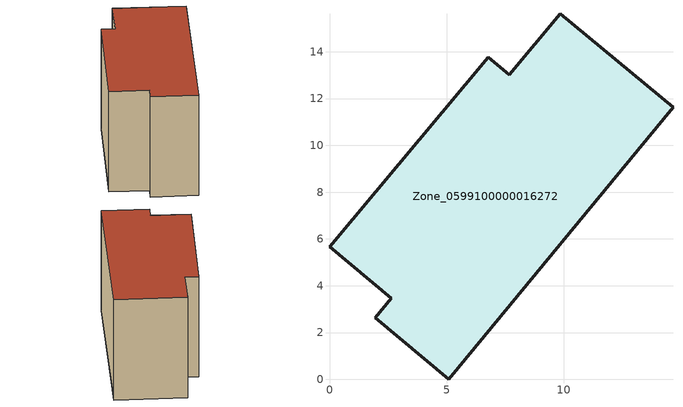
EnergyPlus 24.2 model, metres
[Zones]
Zone_0599100000016272
 floor ground (C_G): 1.95,2.63 2.65,3.47 0,5.68 6.79,13.76 7.69,13.01 9.87,15.63 14.68,11.63 5.1,0 z0
 wall outside (C_F): 2.65,3.47 1.95,2.63 5.1,0 14.68,11.63 9.87,15.63 7.69,13.01 6.79,13.76 0,5.68 2.65,3.47 z0:9.81
 roof outside (C_R): 6.79,13.76 0,5.68 2.65,3.47 1.95,2.63 5.1,0 14.68,11.63 9.87,15.63 7.69,13.01 z9.81
[BUILDING]
Pand.0599100000016272: North Axis=0; Terrain=City; Loads Convergence Tolerance Value=0.04; Temperature Convergence Tolerance Value=0.4; Solar Distribution=FullExterior; Maximum Number of Warmup Days=25; Minimum Number of Warmup Days=1
[Site:Location]
Rotterdam.The.Hague.AP_ZH_NLD Design_Conditions: Latitude=51.96; Longitude=4.45; Time Zone=1; Elevation=-4.5
[SITE:GROUNDTEMPERATURE:BUILDINGSURFACE]
18, 18, 18, 18, 18, 18, 18, 18, 18, 18, 18, 18
[MATERIAL] Thermal Absorptance=0.9; Solar Absorptance=0.7; Visible Absorptance=0.7
Name | Roughness | Thickness | Conductivity | Density | Specific Heat
G.TI.1946 | MediumSmooth | 0.15 | 1 | 540 | 1210
F.TI.1946 | Rough | 0.3 | 0.857143 | 1920 | 840
R.TI.1946 | MediumRough | 0.2 | 0.1 | 1500 | 1000
[CONSTRUCTION]
C_G: G.TI.1946
C_F: F.TI.1946
C_R: R.TI.1946
[ZONE]
Zone_0599100000016272: Type=1; Multiplier=1; Ceiling Height=Autocalculate; Volume=Autocalculate; Floor Area=autocalculate; Part of Total Floor Area=Yes
[ZONEINFILTRATION:DESIGNFLOWRATE]
Infil_Zone_0599100000016272: Zone or ZoneList or Space or SpaceList=Zone_0599100000016272; Schedule=AlwaysOn; Design Flow Rate Calculation Method=Flow/Area; Flow Rate per Floor Area=0.003; Constant Term Coefficient=1; Temperature Term Coefficient=0; Velocity Term Coefficient=0; Velocity Squared Term Coefficient=0
[HVACTEMPLATE:ZONE:IDEALLOADSAIRSYSTEM]
Zone_0599100000016272: Maximum Heating Supply Air Temperature=50; Minimum Cooling Supply Air Temperature=13; Maximum Heating Supply Air Humidity Ratio=0.0156; Minimum Cooling Supply Air Humidity Ratio=0.0077; Heating Limit=NoLimit; Cooling Limit=NoLimit; Dehumidification Control Type=ConstantSensibleHeatRatio; Cooling Sensible Heat Ratio=0.7; Dehumidification Setpoint=60; Humidification Control Type=None; Humidification Setpoint=30; Outdoor Air Method=None; Outdoor Air Flow Rate per Person=0.00944; Outdoor Air Flow Rate per Zone Floor Area=0; Outdoor Air Flow Rate per Zone=0; Demand Controlled Ventilation Type=None; Outdoor Air Economizer Type=NoEconomizer; Heat Recovery Type=None; Sensible Heat Recovery Effectiveness=0.7; Latent Heat Recovery Effectiveness=0.65
[ZONECONTROL:THERMOSTAT]
ThermostatControl_Zone_0599100000016272: Zone or ZoneList=Zone_0599100000016272; Control Type Schedule=DualSetpointControlType; Control 1=Thermostat_Zone_0599100000016272; Temperature Difference Between Cutout And Setpoint=0
[THERMOSTATSETPOINT:DUALSETPOINT]
Thermostat_Zone_0599100000016272: Heating Setpoint Temperature Schedule=HeatingSetpoint_Zone_0599100000016272; Cooling Setpoint Temperature Schedule=CoolingSetpoint_Zone_0599100000016272
[SCHEDULE:COMPACT]
HeatingSetpoint_Zone_0599100000016272: Through: 12/31, For: AllDays, Until: 24:00, 21
CoolingSetpoint_Zone_0599100000016272: Through: 12/31, For: AllDays, Until: 24:00, 24
DualSetpointControlType: Through: 12/31, For: AllDays, Until: 24:00, 4
AlwaysOn: Through: 12/31, For: AllDays, Until: 24:00, 1
